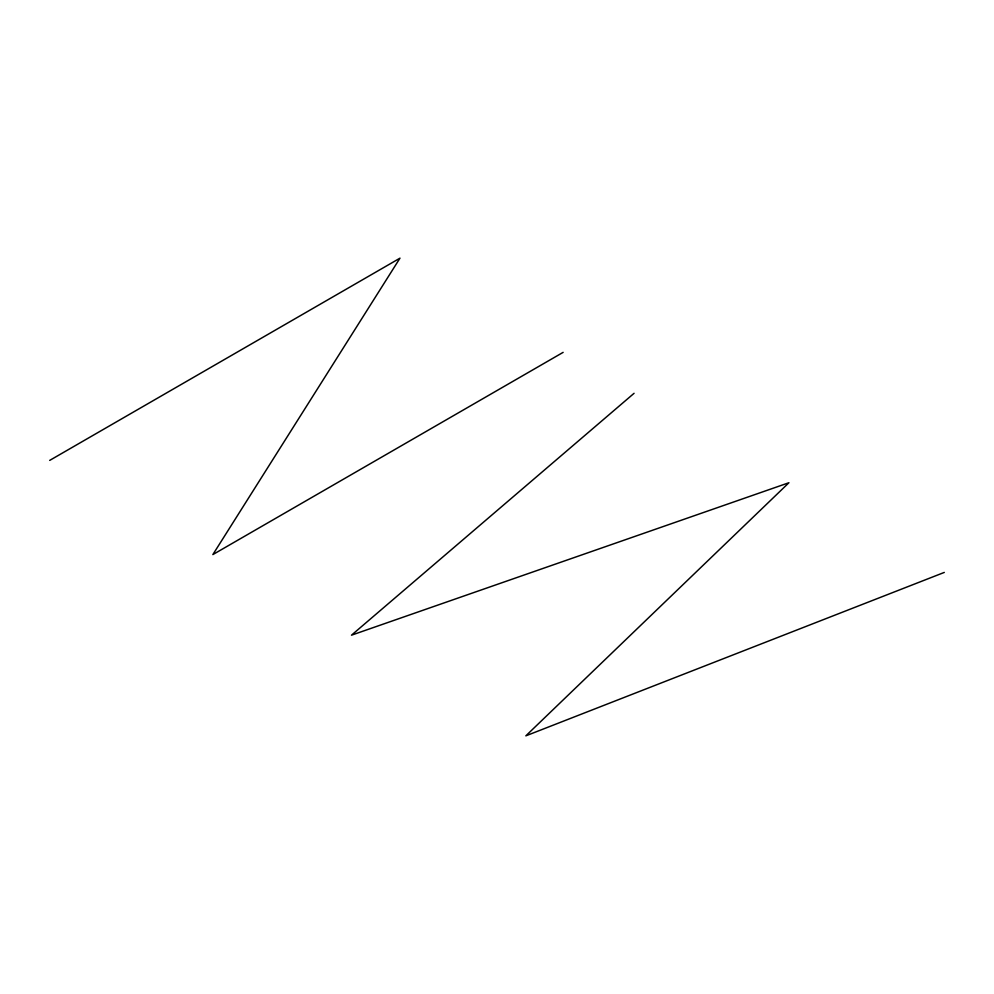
<?xml version="1.0" encoding="UTF-8"?>
<svg xmlns="http://www.w3.org/2000/svg" width="994" height="994" viewBox="0 0 994 994"><rect width="100%" height="100%" fill="white"/><g stroke="black" fill="none" stroke-linecap="round" stroke-linejoin="round"><path stroke-width="1.49" d="M634.073 393.301L351.491 635.178L788.938 482.724L525.838 735.846L944.3 572.42M49.7 460.396L399.986 258.154L212.853 554.59L563.138 352.361"/></g></svg>
